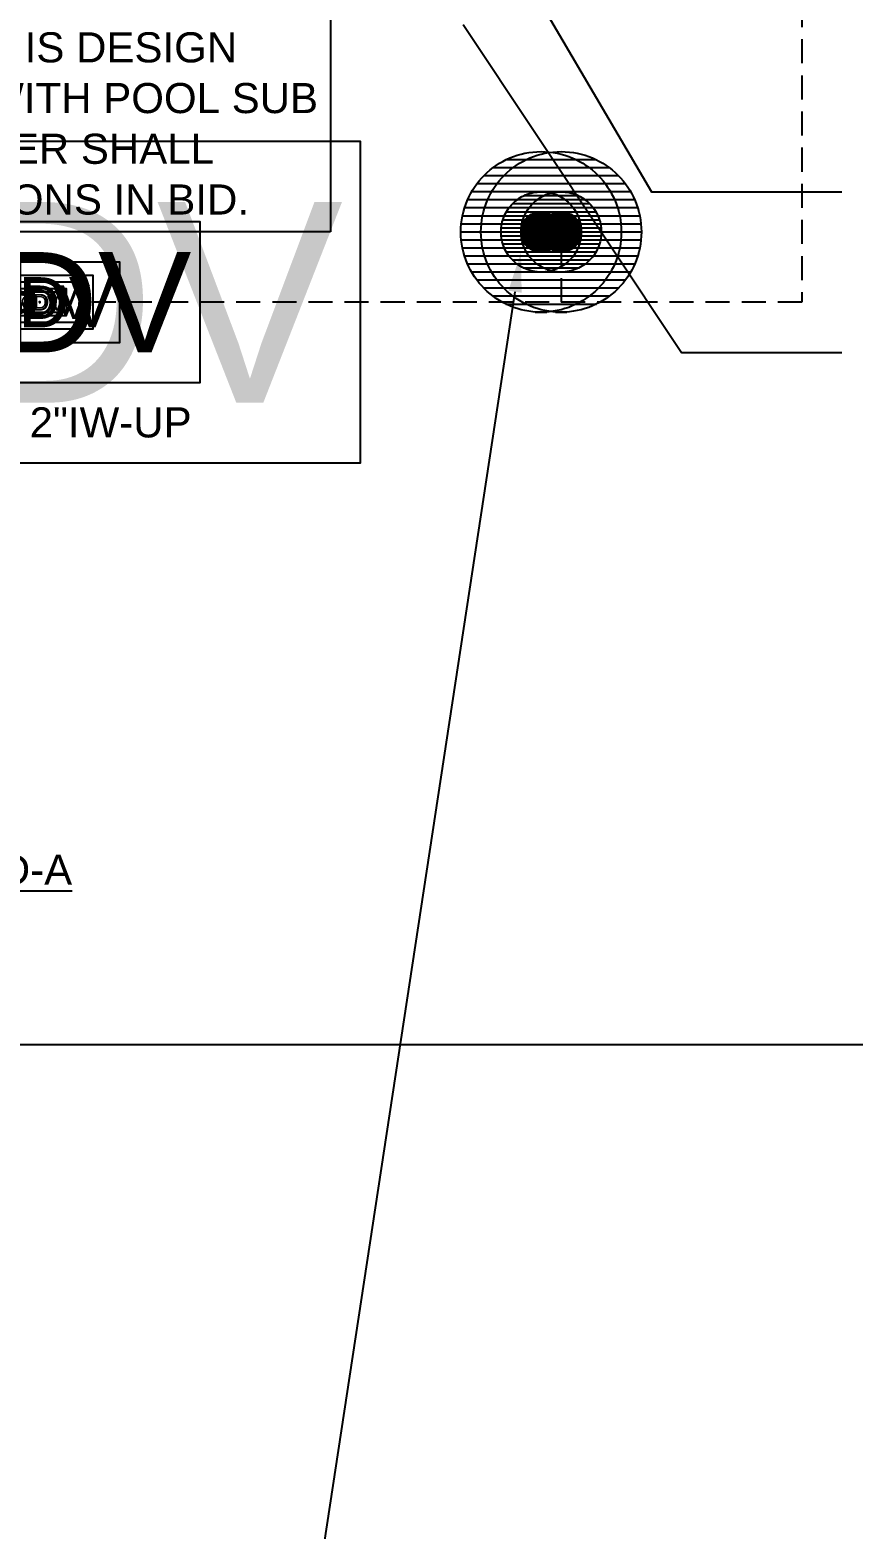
# Model space of a CAD drawing. Extents: x -3956 to 1666, y -2601 to 1886.
# Drawn here: x -2559.9 to -2313.7, y 85 to 533.1 of the extents above; entities that cross this region are included whole.
import ezdxf
from ezdxf.enums import TextEntityAlignment as Align

# ---------------------------------------------------------------- set-up
doc = ezdxf.new("R2010")
doc.units = 0
doc.header["$LTSCALE"] = 36
doc.header["$MEASUREMENT"] = 0
doc.linetypes.add('VENT', pattern=[0.3, 0.2, -0.1])
for name, color, linetype in [('G-ANNO-TEXT', 70, 'Continuous'), ('P-GV-N', 3, 'VENT'), ('P-GV-N @ 1 (1)', 3, 'VENT'), ('P-GV-N @ 1 (2)', 3, 'VENT'), ('P-GV-N @ 12', 3, 'VENT'), ('P-GV-N @ 128', 3, 'VENT'), ('P-GV-N @ 16', 3, 'VENT'), ('P-GV-N @ 192', 3, 'VENT'), ('P-GV-N @ 2', 3, 'VENT'), ('P-GV-N @ 24', 3, 'VENT'), ('P-GV-N @ 384', 3, 'VENT'), ('P-GV-N @ 4', 3, 'VENT'), ('P-GV-N @ 48', 3, 'VENT'), ('P-GV-N @ 64', 3, 'VENT'), ('P-GV-N @ 768', 3, 'VENT'), ('P-GV-N @ 8', 3, 'VENT'), ('P-GV-N @ 96', 3, 'VENT'), ('P-NDCW-N', 4, 'Continuous')]:
    doc.layers.add(name, color=color, linetype=linetype)
doc.styles.add('Arial', font='arial.ttf')

# ---------------------------------------------------------------- blocks, each defined once
blk = doc.blocks.new('*U25')
h = blk.add_hatch()
h.set_pattern_fill('ANSI31', color=256, scale=0.025, angle=135)
edge = h.paths.add_edge_path()
edge.add_arc((0, 0), 0.03125, 0, 360)
blk.add_circle((0, 0), 0.03125)
blk = doc.blocks.new('*U1628')
at = {"layer": 'P-GV-N @ 1 (1)'}
blk.add_blockref('*U25', (-2401, 472.74), dxfattribs=at)
at = {"layer": 'P-GV-N @ 1 (2)'}
blk.add_blockref('*U25', (-2401, 472.74), dxfattribs=at)
at = {"layer": 'P-GV-N @ 12', "xscale": 12, "yscale": 12, "zscale": 12}
blk.add_blockref('*U25', (-2401, 472.74), dxfattribs=at)
at = {"layer": 'P-GV-N @ 128', "xscale": 128, "yscale": 128, "zscale": 128}
blk.add_blockref('*U25', (-2401, 472.74), dxfattribs=at)
at = {"layer": 'P-GV-N @ 16', "xscale": 16, "yscale": 16, "zscale": 16}
blk.add_blockref('*U25', (-2401, 472.74), dxfattribs=at)
at = {"layer": 'P-GV-N @ 192', "xscale": 192, "yscale": 192, "zscale": 192}
blk.add_blockref('*U25', (-2401, 472.74), dxfattribs=at)
at = {"layer": 'P-GV-N @ 2', "xscale": 2, "yscale": 2, "zscale": 2}
blk.add_blockref('*U25', (-2401, 472.74), dxfattribs=at)
at = {"layer": 'P-GV-N @ 24', "xscale": 24, "yscale": 24, "zscale": 24}
blk.add_blockref('*U25', (-2401, 472.74), dxfattribs=at)
at = {"layer": 'P-GV-N @ 384', "xscale": 384, "yscale": 384, "zscale": 384}
blk.add_blockref('*U25', (-2401, 472.74), dxfattribs=at)
at = {"layer": 'P-GV-N @ 4', "xscale": 4, "yscale": 4, "zscale": 4}
blk.add_blockref('*U25', (-2401, 472.74), dxfattribs=at)
at = {"layer": 'P-GV-N @ 48', "xscale": 48, "yscale": 48, "zscale": 48}
blk.add_blockref('*U25', (-2401, 472.74), dxfattribs=at)
at = {"layer": 'P-GV-N @ 64', "xscale": 64, "yscale": 64, "zscale": 64}
blk.add_blockref('*U25', (-2401, 472.74), dxfattribs=at)
at = {"layer": 'P-GV-N @ 768', "xscale": 768, "yscale": 768, "zscale": 768}
blk.add_blockref('*U25', (-2401, 472.74), dxfattribs=at)
at = {"layer": 'P-GV-N @ 8', "xscale": 8, "yscale": 8, "zscale": 8}
blk.add_blockref('*U25', (-2401, 472.74), dxfattribs=at)
at = {"layer": 'P-GV-N @ 96', "xscale": 96, "yscale": 96, "zscale": 96}
blk.add_blockref('*U25', (-2401, 472.74), dxfattribs=at)
blk = doc.blocks.new('*U1629')
at = {"layer": 'P-GV-N @ 1 (1)'}
blk.add_blockref('*U25', (-2407, 472.74), dxfattribs=at)
at = {"layer": 'P-GV-N @ 1 (2)'}
blk.add_blockref('*U25', (-2407, 472.74), dxfattribs=at)
at = {"layer": 'P-GV-N @ 12', "xscale": 12, "yscale": 12, "zscale": 12}
blk.add_blockref('*U25', (-2407, 472.74), dxfattribs=at)
at = {"layer": 'P-GV-N @ 128', "xscale": 128, "yscale": 128, "zscale": 128}
blk.add_blockref('*U25', (-2407, 472.74), dxfattribs=at)
at = {"layer": 'P-GV-N @ 16', "xscale": 16, "yscale": 16, "zscale": 16}
blk.add_blockref('*U25', (-2407, 472.74), dxfattribs=at)
at = {"layer": 'P-GV-N @ 192', "xscale": 192, "yscale": 192, "zscale": 192}
blk.add_blockref('*U25', (-2407, 472.74), dxfattribs=at)
at = {"layer": 'P-GV-N @ 2', "xscale": 2, "yscale": 2, "zscale": 2}
blk.add_blockref('*U25', (-2407, 472.74), dxfattribs=at)
at = {"layer": 'P-GV-N @ 24', "xscale": 24, "yscale": 24, "zscale": 24}
blk.add_blockref('*U25', (-2407, 472.74), dxfattribs=at)
at = {"layer": 'P-GV-N @ 384', "xscale": 384, "yscale": 384, "zscale": 384}
blk.add_blockref('*U25', (-2407, 472.74), dxfattribs=at)
at = {"layer": 'P-GV-N @ 4', "xscale": 4, "yscale": 4, "zscale": 4}
blk.add_blockref('*U25', (-2407, 472.74), dxfattribs=at)
at = {"layer": 'P-GV-N @ 48', "xscale": 48, "yscale": 48, "zscale": 48}
blk.add_blockref('*U25', (-2407, 472.74), dxfattribs=at)
at = {"layer": 'P-GV-N @ 64', "xscale": 64, "yscale": 64, "zscale": 64}
blk.add_blockref('*U25', (-2407, 472.74), dxfattribs=at)
at = {"layer": 'P-GV-N @ 768', "xscale": 768, "yscale": 768, "zscale": 768}
blk.add_blockref('*U25', (-2407, 472.74), dxfattribs=at)
at = {"layer": 'P-GV-N @ 8', "xscale": 8, "yscale": 8, "zscale": 8}
blk.add_blockref('*U25', (-2407, 472.74), dxfattribs=at)
at = {"layer": 'P-GV-N @ 96', "xscale": 96, "yscale": 96, "zscale": 96}
blk.add_blockref('*U25', (-2410, 472.74), dxfattribs=at)
blk = doc.blocks.new('*U64')
at = {"layer": 'DEFPOINTS'}
blk.add_lwpolyline([(-0.125, -0.0625), (0.125, -0.0625), (0.125, 0.0625), (-0.125, 0.0625)], close=True, dxfattribs=at)
at = {"style": 'Arial'}
blk.add_text('GDV', height=0.078125, dxfattribs=at).set_placement((0, 0), align=Align.MIDDLE)
blk = doc.blocks.new('*U1631')
at = {"layer": 'P-GV-N @ 1 (1)', "linetype": 'ByBlock', "lineweight": -2}
blk.add_blockref('*U64', (-2557, 451.74), dxfattribs=at)
at = {"layer": 'P-GV-N @ 1 (2)', "linetype": 'ByBlock', "lineweight": -2}
blk.add_blockref('*U64', (-2557, 451.74), dxfattribs=at)
at = {"layer": 'P-GV-N @ 128', "linetype": 'ByBlock', "lineweight": -2, "xscale": 128, "yscale": 128, "zscale": 128}
blk.add_blockref('*U64', (-2557, 451.74), dxfattribs=at)
at = {"layer": 'P-GV-N @ 192', "linetype": 'ByBlock', "lineweight": -2, "xscale": 192, "yscale": 192, "zscale": 192}
blk.add_blockref('*U64', (-2557, 451.74), dxfattribs=at)
at = {"layer": 'P-GV-N @ 384', "linetype": 'ByBlock', "lineweight": -2, "xscale": 384, "yscale": 384, "zscale": 384}
blk.add_blockref('*U64', (-2557, 451.74), dxfattribs=at)
at = {"layer": 'P-GV-N @ 48', "linetype": 'ByBlock', "lineweight": -2, "xscale": 48, "yscale": 48, "zscale": 48}
blk.add_blockref('*U64', (-2557, 451.74), dxfattribs=at)
at = {"layer": 'P-GV-N @ 64', "linetype": 'ByBlock', "lineweight": -2, "xscale": 64, "yscale": 64, "zscale": 64}
blk.add_blockref('*U64', (-2557, 451.74), dxfattribs=at)
at = {"layer": 'P-GV-N @ 768', "linetype": 'ByBlock', "lineweight": -2, "xscale": 768, "yscale": 768, "zscale": 768}
blk.add_blockref('*U64', (-2557, 451.74), dxfattribs=at)
at = {"layer": 'P-GV-N @ 96', "linetype": 'ByBlock', "lineweight": -2, "xscale": 96, "yscale": 96, "zscale": 96}
blk.add_blockref('*U64', (-2557, 451.74), dxfattribs=at)

msp = doc.modelspace()

# ---------------------------------------------------------------- linework, layer by layer
at = {"layer": 'G-ANNO-TEXT'}
for p, q in [((-2470, 550.74), (-2470, 472.74)), ((-2470, 472.74), (-2710, 472.74))]:
    msp.add_line(p, q, dxfattribs=at)
for points in [[(-2418.93, 561.39), (-2374, 484.74), (-2317, 484.74)], [(-2430.34, 534.76), (-2365, 436.74), (-2317, 436.74)], [(-2414.81, 454.88), (-2500, -103.26), (-2509, -103.26)]]:
    msp.add_lwpolyline(points, dxfattribs=at)
msp.add_solid([(-2416.79, 455.18), (-2413, 466.74), (-2412.83, 454.58)], dxfattribs=at)
at = {"layer": 'P-GV-N'}
for p, q in [((-2329, 670.74), (-2329, 451.74)), ((-2407, 472.74), (-2404, 472.74)), ((-2401, 469.74), (-2401, 451.74)), ((-2329, 451.74), (-2545, 451.74))]:
    msp.add_line(p, q, dxfattribs=at)
at = {"layer": 'P-NDCW-N'}
msp.add_line((-2089, 229.74), (-2770, 229.74), dxfattribs=at)

# ---------------------------------------------------------------- block references
at = {"layer": 'P-GV-N'}
for name in ['*U1631', '*U1629', '*U1628']:
    msp.add_blockref(name, (0, 0), dxfattribs=at)

# ---------------------------------------------------------------- texts
at = {"layer": 'G-ANNO-TEXT', "style": 'Arial'}
for s, p in [('ALL POOL EQUIPMENT IS DESIGN', (-2704, 523.42)), ('BUILD, COORDINATE WITH POOL SUB', (-2704.92, 508.26)), ('CONTRACTOR. PLUMBER SHALL', (-2704.63, 493.1)), ('CARRY ALL CONNECTIONS IN BID.', (-2704.63, 477.94)), ('%%U4"GD-A', (-2590.16, 277.59))]:
    msp.add_text(s, height=9, dxfattribs=at).set_placement(p)
at = {"layer": 'G-ANNO-TEXT', "insert": (-2560, 420.32), "char_height": 9, "attachment_point": 1, "style": 'Arial'}
msp.add_mtext('2"IW-UP', dxfattribs=at)

doc.saveas('drawing.dxf')
